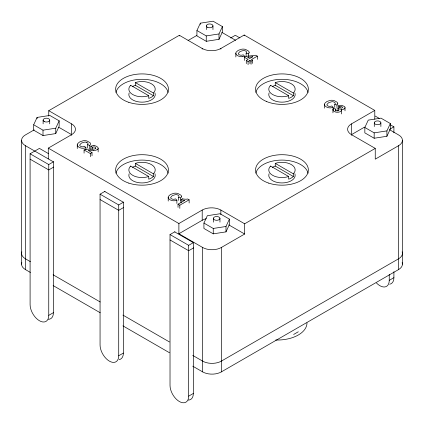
<?xml version="1.0" encoding="UTF-8"?>
<svg xmlns="http://www.w3.org/2000/svg" width="424" height="424" viewBox="0 0 424 424"><rect width="100%" height="100%" fill="white"/><g stroke="black" fill="none" stroke-linecap="round" stroke-linejoin="round"><path stroke-width="0.64" d="M21.56 264.189L21.56 140.312M402.44 140.312L402.44 264.189M33.671 124.783L37.089 117.422L49.831 115.45L59.159 120.84L59.159 126.225L55.745 133.581L43.004 135.553L33.671 130.168L33.671 124.783L43.004 130.168L55.745 128.196L59.159 120.84M196.927 30.528L200.34 23.172L213.081 21.2L222.409 26.585L222.409 31.97L218.996 39.331L206.255 41.303L196.927 35.913L196.927 30.528L206.255 35.913L218.996 33.941L222.409 26.585M203.923 223.072L207.336 215.715L220.077 213.744L229.405 219.129L229.405 224.513L225.992 231.875L213.251 233.847L203.923 228.457L203.923 223.072L213.251 228.457L225.992 226.485L229.405 219.129M364.841 127.476L368.255 120.119L380.996 118.148L390.329 123.532L390.329 128.917L386.911 136.274L374.169 138.245L364.841 132.86L364.841 127.476L374.169 132.86L386.911 130.889L390.329 123.532M333.651 108.427L335.834 109.111L335.834 111.014M335.834 109.111C333.328 111.618 340.769 111.242 338.834 108.915M97.101 149.667L97.472 149.418A3.376 1.95 0 0 0 98.145 148.363L98.145 151.946M48.749 116.075L48.749 110.691L179.352 35.287L202.206 48.484A13.192 7.616 0 0 0 220.862 48.484L244.182 35.022L374.784 110.42L374.784 119.176M188.097 40.476L196.842 35.425M34.174 129.877L25.429 134.927A13.192 7.616 0 0 0 25.429 145.697L25.429 269.574L30.411 272.452M25.429 145.697L53.413 161.857L53.413 312.663L48.749 315.355A13.192 7.616 60 0 1 39.421 320.74A13.192 7.616 60 0 1 30.093 304.586L30.093 153.779L39.421 148.395L48.469 153.615M230.656 37.985L235.32 35.287L239.846 37.9M48.283 158.894L48.283 148.124L71.603 134.657A13.192 7.616 0 0 0 71.603 123.888L48.749 110.691M30.093 153.779L48.749 164.549L53.689 161.698M53.689 167.083L48.749 169.934L30.093 159.164M244.394 60.415L244.394 57.251L245.941 56.355L255.799 55.258L257.347 56.154L257.347 59.318M246.291 63.642L246.291 60.473L248.135 59.408L244.394 57.251M246.291 60.473L248.077 61.507L249.922 60.441L251.072 61.104L252.625 60.208L252.625 63.377M257.347 56.154L251.474 59.54L252.625 60.208M84.079 153.106L84.079 149.937L90.354 153.562L92.024 152.598L92.024 155.767M104.723 191.478L123.379 202.253L123.379 353.06L118.715 355.752A13.192 7.616 60 0 1 109.387 361.137A13.192 7.616 60 0 1 100.059 344.977L100.059 194.171L104.993 191.319M100.059 194.171L118.715 204.946L123.654 202.094M123.654 207.479L118.715 210.331L100.059 199.556M181.08 202.926L181.08 199.757L182.691 198.824M178.027 207.347L178.027 204.177L184.726 200.308A8.787 5.072 0 0 1 181.08 199.757M178.027 204.177L179.808 205.211L189.141 199.826L189.141 202.99M48.283 148.124L178.886 223.528L202.206 210.06A13.192 7.616 0 0 1 220.862 210.06L244.648 223.793L375.251 148.395L375.251 159.164L398.571 145.697A13.192 7.616 0 0 0 398.571 134.927L389.651 129.776M351.464 135.33L351.464 123.888L374.784 110.42M174.688 231.875L193.344 242.645L193.344 393.451L188.68 396.143A13.192 7.616 60 0 1 179.352 401.528A13.192 7.616 60 0 1 170.019 385.374L170.019 234.567L174.958 231.716M178.886 223.528L178.886 233.757L202.206 220.294A13.192 7.616 0 0 1 206.292 218.689M351.464 123.888A13.192 7.616 0 0 0 351.464 134.657L364.582 127.083M170.019 234.567L188.68 245.337L193.62 242.486M389.762 129.24L393.907 126.85L393.907 132.802M193.62 247.87L188.68 250.722L170.019 239.952M178.886 233.757L202.672 247.494A13.192 7.616 0 0 0 221.328 247.494L244.648 234.027L244.648 223.793M192.703 366.151L202.672 371.906A13.192 7.616 0 0 0 221.328 371.906L398.571 269.574A13.192 7.616 0 0 0 402.159 262.631M293.625 334.478L298.289 331.785M376.48 282.994A13.192 7.616 60 0 0 389.243 280.349L393.907 277.656L393.907 271.704M93.969 145.591A2.979 1.717 0 0 0 93.042 145.591L90.927 146.185L92.543 147.314L93.656 146.942A1.341 0.774 0 0 1 93.996 146.921A1.866 1.076 0 0 1 95.66 147.578A1.866 1.076 0 0 1 95.283 148.729M343.965 109L343.806 109.074A2.618 1.511 0 0 1 342.899 109.328L340.848 109.265M337.949 111.093L337.949 108.555L339.651 107.791L341.675 108.162L342.714 107.394L341.718 106.567L339.921 106.816L338.585 105.73L341.691 105.285L344.558 106.567A3.615 2.088 0 0 1 345.019 107.659L345.014 110.828M244.505 57.452L244.505 56.185L242.173 56.678M85.918 149.646L85.918 147.743L83.581 148.236A4.781 2.761 0 0 1 80.608 147.918L79.431 147.441A8.008 4.622 0 0 1 78.827 147.102L77.931 146.386A5.464 3.154 0 0 1 77.279 145.093A6 3.466 0 0 1 77.285 144.568A5.703 3.291 0 0 1 77.618 143.699L79.267 142.215A11.724 6.768 0 0 1 80.115 141.743L83.104 140.773A5.565 3.212 0 0 1 84.334 140.667A5.809 3.355 0 0 1 84.948 140.673A5.454 3.148 0 0 1 86.957 140.98L89.941 142.644A5.024 2.899 0 0 1 90.535 143.916A5.358 3.095 0 0 1 89.74 145.437L89.777 148.617M333.126 109.885L333.126 107.352L330.794 107.844A4.781 2.761 0 0 1 327.816 107.526L326.639 107.049A8.008 4.622 0 0 1 326.035 106.71L325.139 105.989A5.464 3.154 0 0 1 324.487 104.702A6 3.466 0 0 1 324.493 104.172A5.703 3.291 0 0 1 324.826 103.308L326.475 101.824A11.724 6.768 0 0 1 327.323 101.347L330.312 100.377A5.565 3.212 0 0 1 331.541 100.271A5.809 3.355 0 0 1 332.156 100.276A5.454 3.148 0 0 1 334.17 100.589L337.154 102.248A5.024 2.899 0 0 1 337.743 103.525M176.872 203.425L176.872 200.255L174.54 200.748A4.781 2.761 0 0 1 171.561 200.43L170.384 199.953A8.008 4.622 0 0 1 169.78 199.614L168.885 198.898A5.464 3.154 0 0 1 168.233 197.605A6 3.466 0 0 1 168.238 197.081A5.703 3.291 0 0 1 168.572 196.211L170.22 194.727A11.724 6.768 0 0 1 171.068 194.256L174.057 193.286A5.565 3.212 0 0 1 175.287 193.18A5.809 3.355 0 0 1 175.902 193.185A5.454 3.148 0 0 1 177.91 193.492L180.894 195.157A5.024 2.899 0 0 1 181.488 196.429M93.773 150.488L93.572 150.499A14.713 8.496 0 0 1 92.156 150.499L89.793 150.441A7.6 4.388 0 0 0 89.21 150.441A4.373 2.523 0 0 0 88.404 150.509L92.024 152.598M89.777 145.448L87.53 144.685L87.53 147.854M86.814 142.491L86.533 142.369A3.032 1.749 0 0 0 84.8 142.061L81.779 142.957A12.158 7.017 0 0 0 81.159 143.323L79.707 144.992A2.957 1.707 0 0 0 80.2 145.988L80.406 146.142A3.758 2.173 0 0 0 80.746 146.349A2.836 1.638 0 0 0 82.431 146.794A2.698 1.558 0 0 0 83.099 146.762L84.71 146.381L85.918 147.743M375.251 116.075L379.21 118.365M390.515 124.889L393.907 126.85M221.805 32.335L235.612 40.306M293.329 95.707L275.266 85.282L275.266 82.585L293.329 93.015L293.329 95.707A13.192 7.616 0 0 1 288.664 98.4L288.664 95.707L270.602 85.282L270.602 85.786M351.464 134.657L375.251 148.395M153.398 95.707L135.335 85.282L135.335 82.585L153.398 93.015L153.398 95.707A13.192 7.616 0 0 1 148.734 98.4L148.734 95.707L130.672 85.282L130.672 85.786M293.329 176.495L275.266 166.065L275.266 163.373L293.329 173.803L293.329 176.495A13.192 7.616 0 0 1 288.664 179.188L288.664 176.495L270.602 166.065L270.602 166.574M153.398 176.495L135.335 166.065L135.335 163.373L153.398 173.803L153.398 176.495A13.192 7.616 0 0 1 148.734 179.188L148.734 176.495L130.672 166.065L130.672 166.574M189.141 199.826L187.689 198.989A4.759 2.751 0 0 1 185.081 199.19A7.606 4.394 0 0 1 182.675 198.845M228.79 224.874L244.648 234.027M58.745 127.237L71.603 134.657M30.411 261.682L25.429 258.804A13.192 7.616 0 0 1 21.841 251.856M53.122 274.794L100.202 301.973M122.912 315.085L169.436 341.951M192.703 355.381L202.672 361.137A13.192 7.616 0 0 0 221.328 361.137L398.571 258.804A13.192 7.616 0 0 0 402.159 251.856M53.122 285.564L100.202 312.748M122.912 325.86L169.436 352.72M333.126 107.352L331.918 105.989L330.307 106.371A2.698 1.558 0 0 1 329.644 106.392A2.836 1.638 0 0 1 327.953 105.958A3.758 2.173 0 0 1 327.614 105.751L327.413 105.592A2.957 1.707 0 0 1 326.909 104.601L328.367 102.931A12.158 7.017 0 0 1 328.987 102.566L332.008 101.67A3.032 1.749 0 0 1 333.746 101.972L334.022 102.094A2.973 1.717 0 0 1 334.843 104.325M244.505 56.185L243.297 54.823L241.685 55.205A2.698 1.558 0 0 1 241.023 55.226A2.836 1.638 0 0 1 239.332 54.791A3.758 2.173 0 0 1 238.993 54.585L238.786 54.426A2.957 1.707 0 0 1 238.288 53.435L239.746 51.765A12.158 7.017 0 0 1 240.366 51.399L243.387 50.504A3.032 1.749 0 0 1 245.12 50.806L245.401 50.928A2.973 1.717 0 0 1 246.222 53.159M176.872 200.255L175.663 198.893L174.052 199.275A2.698 1.558 0 0 1 173.389 199.296A2.836 1.638 0 0 1 171.699 198.861A3.758 2.173 0 0 1 171.36 198.655L171.158 198.496A2.957 1.707 0 0 1 170.655 197.505L172.112 195.835A12.158 7.017 0 0 1 172.732 195.469L175.753 194.579A3.032 1.749 0 0 1 177.492 194.876L177.767 195.003A2.973 1.717 0 0 1 178.589 197.229M398.571 145.697L398.571 269.574M389.243 274.397L389.243 280.349M386.911 130.889L386.911 136.274M380.879 122.812A3.297 1.903 0 0 1 375.934 124.46A3.297 1.903 0 0 1 375.934 121.158A3.297 1.903 0 0 1 380.879 122.812L380.879 126.538M374.286 122.812L374.286 126.538M374.169 132.86L374.169 138.245M341.357 110.134L341.357 113.934M339.921 106.816L339.921 108.083M338.585 105.73L338.585 108.263M336.985 108.226L336.985 105.057L334.743 104.293L334.743 107.458M332.951 109.657L332.951 112.826M324.477 104.352L324.477 108.152M251.072 61.104L251.072 64.273M249.922 60.441L249.922 63.611M248.363 56.424L248.363 53.89L246.116 53.127L246.116 56.297M248.077 61.507L248.077 64.671M244.182 35.022L244.182 35.658M235.855 53.185L235.855 56.986M225.992 226.485L225.992 231.875M221.328 247.494L221.328 371.906M220.862 48.484L220.862 49.126M220.862 210.06L220.862 214.539M219.961 218.408A3.297 1.903 0 0 1 215.016 220.056A3.297 1.903 0 0 1 215.016 216.759A3.297 1.903 0 0 1 219.961 218.408L219.961 222.139M218.996 33.941L218.996 39.331M213.367 218.408L213.367 222.139M213.251 228.457L213.251 233.847M212.965 25.864L212.965 29.595M206.371 25.864L206.371 29.595M206.255 35.913L206.255 41.303M202.672 247.494L202.672 371.906M202.206 48.484L202.206 49.126M202.206 210.06L202.206 220.294M200.34 23.172L200.34 24.369M188.68 245.337L188.68 396.143M180.73 201.13L180.73 197.96L178.488 197.197L178.488 200.367M179.808 205.211L179.808 208.38M179.352 35.287L179.352 35.929M168.222 197.255L168.222 201.061M118.715 204.946L118.715 355.752M92.543 147.314L92.543 149.211M90.927 146.185L90.927 149.354M90.354 153.562L90.354 156.732M77.269 144.743L77.269 148.548M71.603 123.888L71.603 135.33M55.745 128.196L55.745 133.581M49.714 120.119L49.714 123.845M48.749 164.549L48.749 315.355M43.121 120.119L43.121 123.845M43.004 130.168L43.004 135.553M37.089 117.422L37.089 118.619M181.541 196.434A5.358 3.095 0 0 1 180.693 197.95M86.819 142.485A2.973 1.717 0 0 1 87.636 144.722M84.074 149.937A6.164 3.556 0 0 1 86.475 149.264A5.841 3.371 0 0 1 86.841 149.216L92.035 149.153A23.771 13.727 0 0 0 92.84 149.153L93.752 149.11A2.867 1.654 0 0 0 95.236 148.707M93.969 145.58A4.547 2.629 0 0 1 95.882 146.057L96.38 146.28A7.081 4.092 0 0 1 96.868 146.556L97.843 147.382A3.62 2.088 0 0 1 98.151 148.146M97.181 149.72A5.713 3.297 0 0 1 93.773 150.462M337.944 108.565A3.949 2.279 0 0 1 338.845 108.91M345.009 107.659A3.18 1.839 0 0 1 343.991 109.016M340.912 109.244A3.196 1.844 0 0 1 340.371 111.56A4.585 2.645 0 0 1 340.043 111.719A4.012 2.316 0 0 1 337.806 112.249A4.712 2.719 0 0 1 337.159 112.254A4.214 2.433 0 0 1 334.986 111.825L334.472 111.581A5.729 3.307 0 0 1 334.011 111.305L333.757 111.115A4.06 2.343 0 0 1 333.624 108.417M337.796 103.525A5.358 3.095 0 0 1 336.947 105.041M242.173 56.684A4.781 2.761 0 0 1 239.194 56.36L238.018 55.883A8.008 4.622 0 0 1 237.413 55.544L236.518 54.823A5.464 3.154 0 0 1 235.866 53.535A6 3.466 0 0 1 235.871 53.011A5.703 3.291 0 0 1 236.205 52.141L237.853 50.657A11.724 6.768 0 0 1 238.701 50.18L241.691 49.21A5.565 3.212 0 0 1 242.92 49.105A5.809 3.355 0 0 1 243.535 49.11A5.454 3.148 0 0 1 245.544 49.422L248.528 51.081A5.024 2.899 0 0 1 249.121 52.359M249.174 52.359A5.358 3.095 0 0 1 248.326 53.875M154.946 173.761A13.192 7.616 0 0 1 142.035 182.94A13.192 7.616 0 0 1 129.124 173.761M135.335 163.373A13.192 7.616 0 0 1 151.363 164.549A13.192 7.616 0 0 1 153.398 173.803M148.734 176.495A13.192 7.616 0 0 1 132.707 175.324A13.192 7.616 0 0 1 130.672 166.065M132.569 167.326A13.192 7.616 0 0 1 135.335 166.065M294.876 92.973A13.192 7.616 0 0 1 281.965 102.152A13.192 7.616 0 0 1 269.055 92.973M275.266 82.585A13.192 7.616 0 0 1 291.293 83.761A13.192 7.616 0 0 1 293.329 93.015M288.664 95.707A13.192 7.616 0 0 1 272.637 94.536A13.192 7.616 0 0 1 270.602 85.282M272.219 86.708A13.192 7.616 0 0 1 275.266 85.282M294.876 173.761A13.192 7.616 0 0 1 281.965 182.94A13.192 7.616 0 0 1 269.055 173.761M275.266 163.373A13.192 7.616 0 0 1 291.293 164.549A13.192 7.616 0 0 1 293.329 173.803M288.664 176.495A13.192 7.616 0 0 1 272.637 175.324A13.192 7.616 0 0 1 270.602 166.065M272.356 167.411A13.192 7.616 0 0 1 275.266 166.065M154.946 92.973A13.192 7.616 0 0 1 142.035 102.152A13.192 7.616 0 0 1 129.124 92.973M135.335 82.585A13.192 7.616 0 0 1 151.363 83.761A13.192 7.616 0 0 1 153.398 93.015M148.734 95.707A13.192 7.616 0 0 1 132.707 94.536A13.192 7.616 0 0 1 130.672 85.282M132.288 86.708A13.192 7.616 0 0 1 135.335 85.282M115.9 173.231A26.383 15.232 0 0 1 142.035 160.087A26.383 15.232 0 0 1 168.169 173.231M255.831 173.231A26.383 15.232 0 0 1 281.965 160.087A26.383 15.232 0 0 1 308.1 173.231M255.831 92.443A26.383 15.232 0 0 1 281.965 79.299A26.383 15.232 0 0 1 308.1 92.443M115.9 92.443A26.383 15.232 0 0 1 142.035 79.299A26.383 15.232 0 0 1 168.169 92.443M393.907 277.656A13.192 7.616 60 0 1 389.683 284.234M25.429 269.574A13.192 7.616 0 0 1 21.841 262.631M53.413 312.663A13.192 7.616 60 0 1 48.368 319.32M123.379 353.06A13.192 7.616 60 0 1 119.155 359.637M193.344 393.451A13.192 7.616 60 0 1 188.298 400.108M306.987 322.897A29.685 17.14 0 0 1 275.711 340.011M252.768 56.736L249.688 58.512L247.605 57.309L252.768 56.736M128.843 183.131A26.383 15.232 0 0 0 168.418 169.934A26.383 15.232 0 0 0 128.843 156.742A26.383 15.232 0 0 0 128.843 183.131M268.774 183.131A26.383 15.232 0 0 0 308.349 169.934A26.383 15.232 0 0 0 268.774 156.742A26.383 15.232 0 0 0 268.774 183.131M266.484 101.484A26.383 15.232 0 0 0 308.211 90.72A26.383 15.232 0 0 0 271.201 75.239A26.383 15.232 0 0 0 266.484 101.484M128.843 102.343A26.383 15.232 0 0 0 168.418 89.146A26.383 15.232 0 0 0 128.843 75.954A26.383 15.232 0 0 0 128.843 102.343M207.818 27.443A3.297 1.903 0 0 0 212.959 26.002A3.297 1.903 0 0 0 208.226 24.152A3.297 1.903 0 0 0 207.818 27.443M44.568 121.693A3.297 1.903 0 0 0 49.709 120.252A3.297 1.903 0 0 0 44.976 118.402A3.297 1.903 0 0 0 44.568 121.693"/></g></svg>
